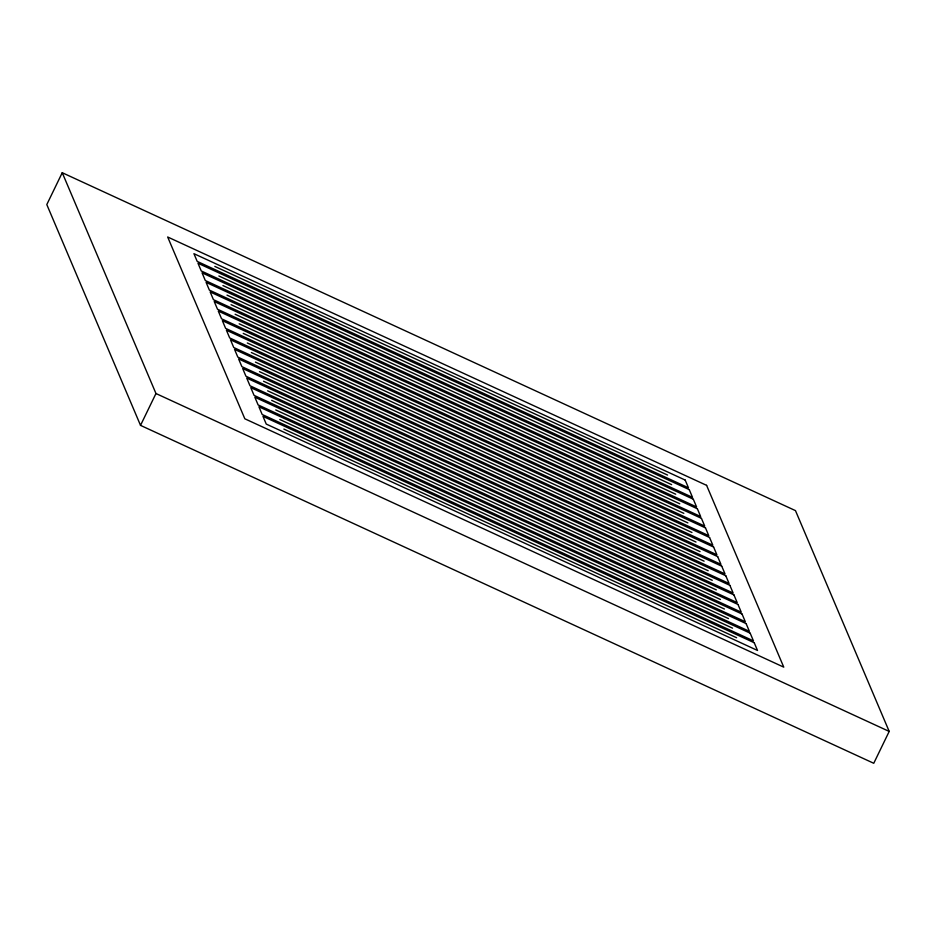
<?xml version="1.0" encoding="UTF-8"?>
<svg xmlns="http://www.w3.org/2000/svg" width="936" height="936" viewBox="0 0 936 936"><rect width="100%" height="100%" fill="white"/><g stroke="black" fill="none" stroke-linecap="round" stroke-linejoin="round"><path stroke-width="1.4" d="M62.244 172.715L46.8 204.574L140.529 425.377L873.756 763.285L889.2 731.425L795.471 510.623L62.244 172.715L155.973 393.529L889.2 731.425M140.529 425.377L155.961 393.518M214.812 266.409L667.579 475.067M218.872 275.98L671.638 484.637M222.932 285.55L675.698 494.208M226.992 295.121L679.77 503.779M231.052 304.691L683.83 513.337M235.123 314.25L687.89 522.908M239.183 323.821L691.95 532.479M243.243 333.391L696.01 542.049M247.303 342.962L700.069 551.62M251.363 352.533L704.129 561.179M255.423 362.092L708.189 570.749M259.483 371.662L712.261 580.32M263.542 381.233L716.321 589.891M267.614 390.803L720.381 599.461M271.674 400.374L724.441 609.02M275.734 409.933L728.5 618.591M279.794 419.503L732.56 628.161M283.854 429.074L736.62 637.732M706.598 485.351L167.673 236.995L244.834 418.79L783.76 667.146L706.598 485.351M685.187 480.074L193.927 253.679L197.203 261.401L688.463 487.808L685.187 480.074M689.247 489.645L197.987 263.25L201.263 270.972L692.535 497.367L689.247 489.645M693.307 499.216L202.047 272.821L205.323 280.543L696.595 506.938L693.307 499.216M697.367 508.774L206.107 282.379L209.383 290.113L700.654 516.508L697.367 508.774M701.438 518.345L210.167 291.95L213.455 299.684L704.714 526.079L701.438 518.345M705.498 527.916L214.227 301.521L217.515 309.243L708.774 535.649L705.498 527.916M709.558 537.486L218.287 311.091L221.575 318.813L712.834 545.208L709.558 537.486M713.618 547.057L222.358 320.662L225.634 328.384L716.894 554.779L713.618 547.057M717.678 556.616L226.418 330.221L229.694 337.954L720.954 564.35L717.678 556.616M721.738 566.186L230.478 339.791L233.754 347.525L725.026 573.92L721.738 566.186M725.798 575.757L234.538 349.362L237.814 357.096L729.085 583.491L725.798 575.757M729.869 585.328L238.598 358.933L241.874 366.655L733.145 593.05L729.869 585.328M733.929 594.898L242.658 368.503L245.946 376.225L737.205 602.62L733.929 594.898M737.989 604.457L246.718 378.062L250.006 385.796L741.265 612.191L737.989 604.457M742.049 614.028L250.778 387.633L254.065 395.366L745.325 621.761L742.049 614.028M746.109 623.598L254.849 397.203L258.125 404.937L749.385 631.332L746.109 623.598M750.169 633.169L258.909 406.774L262.185 414.496L753.457 640.891L750.169 633.169M754.229 642.74L262.969 416.344L266.245 424.066L757.516 650.462L754.229 642.74"/></g></svg>
